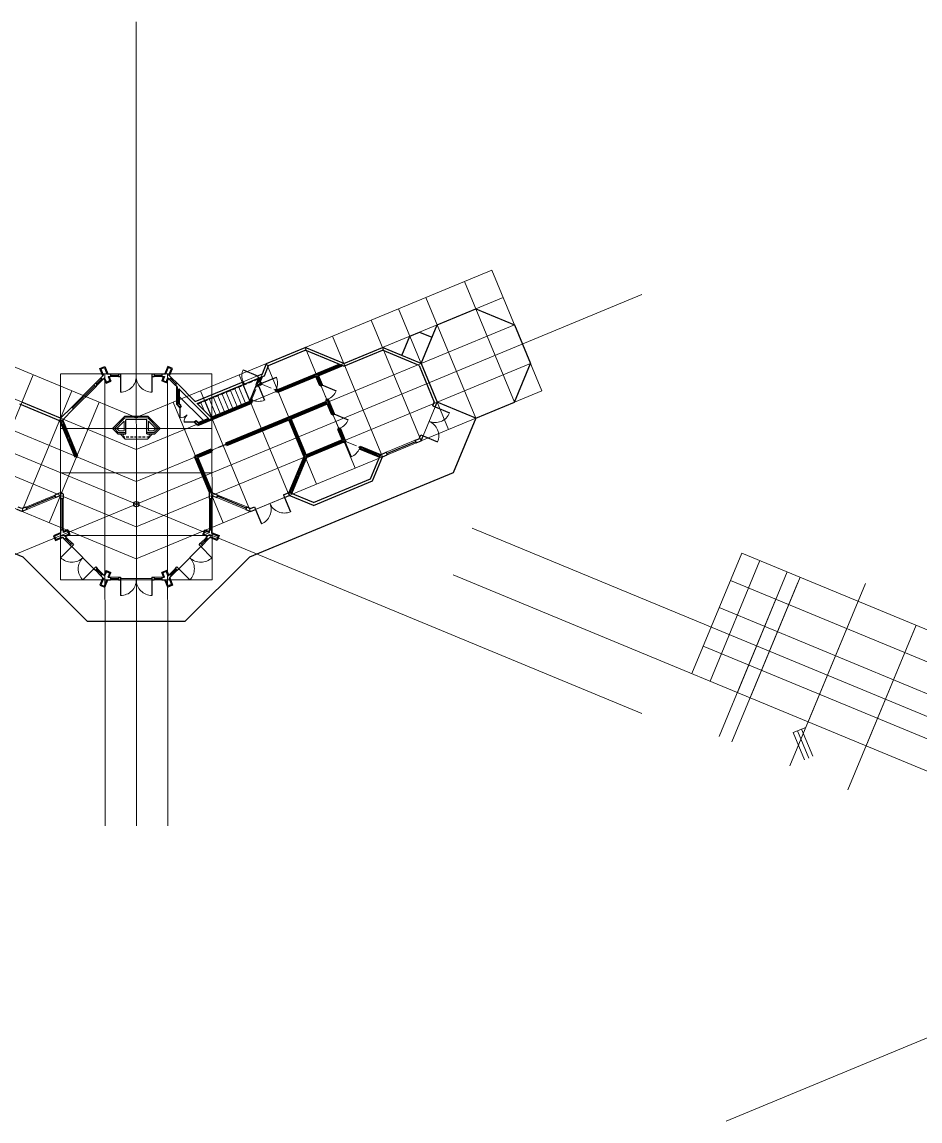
# Model space of a CAD drawing. Header units: inches. Extents: x 2775 to 35798, y 1675 to 10350.
# Drawn here: x 19010 to 21073, y 3300 to 5824 of the extents above; entities that cross this region are included whole.
import ezdxf

# ---------------------------------------------------------------- set-up
doc = ezdxf.new("R2010")
doc.units = ezdxf.units.IN
doc.header["$LTSCALE"] = 0.5
doc.header["$MEASUREMENT"] = 0
doc.linetypes.add('CENTER', pattern=[2, 1.25, -0.25, 0.25, -0.25])
doc.linetypes.add('HIDDEN', pattern=[0.375, 0.25, -0.125])
for name, color, linetype, lineweight in [('BALCONY', 3, 'CONTINUOUS', 30), ('DOORS', 7, 'CONTINUOUS', 30), ('FOUNDATION', 7, 'CONTINUOUS', 30), ('GRID', 1, 'CENTER', 20), ('INT WALLS', 7, 'CONTINUOUS', 40), ('LAYOUT', 6, 'CONTINUOUS', 9), ('MILLWORK', 7, 'CONTINUOUS', 20), ('STAIRS', 7, 'CONTINUOUS', 20), ('WALLS', 7, 'CONTINUOUS', 30)]:
    doc.layers.add(name, color=color, linetype=linetype, lineweight=lineweight)
doc.layers.add('LLMASONRY', color=12, linetype='CONTINUOUS')
doc.layers.add('LLWALLS', color=5, linetype='CONTINUOUS')

msp = doc.modelspace()

# ---------------------------------------------------------------- linework, layer by layer
at = {"layer": 'BALCONY', "color": 3, "ltscale": 50}
for p, q in [((20052.29247, 4914.6976), (20000.3581, 4789.25908)), ((19012.78783, 4595.27338), (19160.88137, 4447.22807)), ((19384.41043, 4447.26448), (19532.45599, 4595.35828)), ((19384.41043, 4447.26448), (19160.88137, 4447.22807))]:
    msp.add_line(p, q, dxfattribs=at)
at = {"layer": 'BALCONY', "color": 3, "ltscale": 150}
for p, q in [((20000.3581, 4789.25908), (19532.45599, 4595.35828)), ((19012.78783, 4595.27338), (18591.97632, 4769.49889))]:
    msp.add_line(p, q, dxfattribs=at)
at = {"layer": 'DOORS', "ltscale": 50}
for p, q in [((19517.72706, 5025.80832), (19550.98897, 5012.03714)), ((19180.88113, 4992.41462), (19193.61301, 5005.13858)), ((19213.45936, 5013.29629), (19231.45935, 5013.30323)), ((19236.46051, 5010.30515), (19236.46051, 4974.30515)), ((19308.4605, 5010.33288), (19308.4605, 4974.33288)), ((19313.45935, 5013.33481), (19331.45935, 5013.34174)), ((19351.31498, 5005.33758), (19364.02184, 4992.58862)), ((19561.03222, 4995.12899), (19594.28786, 5008.9153)), ((19126.41698, 4937.98433), (19177.3445, 4988.88018)), ((19553.31072, 4989.0595), (19567.08846, 4955.80031)), ((19698.68289, 4991.06229), (19731.94476, 4977.29112)), ((19372.47923, 4939.32768), (19372.47923, 4915.32768)), ((19726.21449, 4924.53096), (19759.4606, 4910.72148)), ((19953.35663, 4942.6347), (19958.90079, 4940.34074)), ((19958.90426, 4940.32329), (19992.16393, 4926.54669)), ((19406.44201, 4905.40823), (19382.44201, 4905.40823)), ((19925.82905, 4876.10477), (19931.37321, 4873.8108)), ((19931.37668, 4873.79336), (19964.63634, 4860.01675)), ((19462.32745, 4847.65108), (19495.58482, 4861.43309)), ((19752.09102, 4858.94695), (19765.87761, 4825.69062)), ((19848.01709, 4833.29233), (19914.53182, 4860.85634)), ((19019.98975, 4707.7088), (19086.44412, 4735.15979)), ((19101.73979, 4729.96904), (19101.75151, 4657.96904)), ((19443.47118, 4657.98915), (19443.45945, 4729.98915)), ((19525.21203, 4707.78518), (19458.74936, 4735.21607)), ((19612.77838, 4732.57824), (19626.55498, 4699.31858)), ((19546.26967, 4704.99941), (19560.04627, 4671.73975)), ((19124.25586, 4619.55811), (19098.80001, 4594.10227)), ((19110.10664, 4637.93744), (19122.83947, 4625.21442)), ((19420.95381, 4619.60346), (19446.40965, 4594.14761)), ((19422.36584, 4625.26086), (19435.08886, 4637.99368)), ((19175.18715, 4568.66603), (19149.73131, 4543.21019)), ((19362.28329, 4569.37628), (19366.52756, 4565.13527)), ((19370.06173, 4568.67217), (19395.51758, 4543.21632)), ((19180.84455, 4567.254), (19193.57737, 4554.53098)), ((19213.62247, 4546.23156), (19231.62247, 4546.23849)), ((19236.62362, 4543.24041), (19236.62362, 4507.24041)), ((19308.62362, 4543.26815), (19308.62362, 4507.26815)), ((19313.62246, 4546.27007), (19331.62246, 4546.277)), ((19351.68241, 4554.52295), (19364.40542, 4567.25577))]:
    msp.add_line(p, q, dxfattribs=at)
at = {"layer": 'DOORS', "lineweight": 9, "ltscale": 50}
for p, q in [((19178.76465, 4994.53242), (19191.49653, 5007.25638)), ((19183.01432, 4990.2801), (19195.74621, 5003.00406)), ((19236.45819, 5016.31315), (19308.4582, 5016.32488)), ((19313.4582, 5016.3257), (19331.45819, 5016.32863)), ((19313.46051, 5010.3257), (19331.4605, 5010.32863)), ((19361.92615, 4990.5), (19349.19014, 5003.21976)), ((19366.17582, 4994.73563), (19353.4398, 5007.45539)), ((19124.30049, 4940.10213), (19175.22802, 4990.99798)), ((19128.54181, 4935.85817), (19179.46934, 4986.75402)), ((19931.37239, 4873.79509), (19958.92858, 4940.32809)), ((19085.26121, 4737.98265), (19018.84621, 4710.47002)), ((19087.57982, 4732.44869), (19021.14198, 4704.92661)), ((19098.73979, 4729.96855), (19098.75151, 4657.96855)), ((19104.73979, 4729.96953), (19104.75151, 4657.96953)), ((19457.61448, 4732.50464), (19524.06064, 4705.00263)), ((19459.93142, 4738.03929), (19526.35473, 4710.54674)), ((19546.26943, 4704.99931), (19612.78436, 4732.5634)), ((19107.97911, 4635.80828), (19120.71236, 4623.08567)), ((19112.22013, 4640.05255), (19124.95336, 4627.32995)), ((19124.24937, 4619.55162), (19175.18232, 4568.66121)), ((19370.05543, 4568.67873), (19420.97158, 4619.58574)), ((19420.26327, 4627.36206), (19432.99221, 4640.08872)), ((19424.50741, 4623.12092), (19437.23647, 4635.8477)), ((19182.96034, 4569.37142), (19195.69358, 4556.64882)), ((19349.54612, 4556.65762), (19362.27518, 4569.38439)), ((19178.71934, 4565.12715), (19191.45257, 4552.40455)), ((19353.79038, 4552.4166), (19366.51945, 4565.14338))]:
    msp.add_line(p, q, dxfattribs=at)
at = {"layer": 'DOORS', "color": 7, "lineweight": 9, "ltscale": 50}
for p, q in [((19213.4582, 5016.30941), (19231.4582, 5016.31234)), ((19213.45918, 5010.30941), (19231.45917, 5010.31234))]:
    msp.add_line(p, q, dxfattribs=at)
at = {"layer": 'DOORS', "lineweight": 9, "ltscale": 75}
for p, q in [((19517.73156, 4998.25511), (19550.98897, 5012.03714)), ((19440.47118, 4657.98866), (19440.45945, 4729.98866)), ((19446.47118, 4657.98964), (19446.45945, 4729.98964))]:
    msp.add_line(p, q, dxfattribs=at)
msp.add_arc((19550.98897, 5012.03714), 36, 157.50934347, 202.50934347, dxfattribs=at)
at = {"layer": 'DOORS', "lineweight": 9, "ltscale": 50}
for centre, radius, start, end in [((19236.45464, 5010.31315), 36.008, 270.00933234, 0.0220674), ((19308.4605, 5010.32488), 35.99786, 179.99659369, 270), ((19561.03222, 4995.12899), 36, 337.51672382, 22.51672382), ((19698.68289, 4991.06229), 36.00075, 292.50628263, 337.50934347), ((19553.31072, 4989.0595), 36, 247.50196312, 292.50196312), ((19372.47923, 4939.32768), 24, 270, 315.03657712), ((19406.44201, 4905.40823), 24, 135.03657712, 180), ((19958.91166, 4940.32023), 35.99786, 247.49659369, 337.5), ((19726.21449, 4924.53096), 36.00014, 292.44313472, 337.44339486), ((19931.36704, 4873.791), 36.008, 337.50933234, 67.5220674), ((19752.09102, 4858.94695), 36.00075, 292.51672382, 337.51672382), ((19546.26119, 4705.00456), 36.008, 292.50933234, 22.5220674), ((19612.78144, 4732.57085), 35.99786, 202.49659369, 292.5), ((19124.25737, 4619.56791), 36.008, 225.00933234, 315.0220674), ((19175.18149, 4568.66038), 35.99786, 134.99659369, 225), ((19370.05193, 4568.67368), 36.008, 315.00933234, 45.0220674), ((19420.95947, 4619.5978), 35.99786, 224.99659369, 315), ((19236.61776, 4543.24842), 36.008, 270.00933234, 0.0220674), ((19308.62362, 4543.26014), 35.99786, 179.99659369, 270)]:
    msp.add_arc(centre, radius, start, end, dxfattribs=at)
at = {"layer": 'FOUNDATION', "linetype": 'HIDDEN', "lineweight": 20, "ltscale": 75}
msp.add_line((19414.25749, 4946.71525), (19557.84731, 5006.21954), dxfattribs=at)
at = {"layer": 'GRID', "ltscale": 50}
for p, q in [((19597.89565, 4977.30189), (19749.32612, 5040.1057)), ((19535.11603, 4951.33605), (19562.17708, 5016.67354)), ((19686.64386, 5014.10905), (19749.21638, 4862.62251)), ((19553.48331, 4995.6829), (19597.89565, 4977.30189)), ((19446.42958, 4914.58397), (19535.11603, 4951.33605)), ((19623.87994, 4914.59918), (19712.56639, 4951.35125)), ((19135.4984, 4825.78482), (19098.70973, 4914.52728)), ((19478.95577, 4854.54193), (19623.87994, 4914.59918)), ((19623.87994, 4914.59918), (19660.63201, 4825.91274)), ((19749.21638, 4862.62251), (19660.63201, 4825.91274)), ((19749.21638, 4862.62251), (19838.08237, 4825.92794)), ((19409.66985, 4825.82953), (19445.69839, 4840.75992)), ((19446.42199, 4737.14291), (19409.66985, 4825.82953)), ((19660.63201, 4825.91274), (19623.87228, 4737.15829))]:
    msp.add_line(p, q, dxfattribs=at)
at = {"layer": 'GRID', "color": 6, "linetype": 'Continuous', "lineweight": 30, "ltscale": 50}
msp.add_circle((19272.56896, 4717.05658), 6.00011, dxfattribs=at)
at = {"layer": 'INT WALLS', "ltscale": 50}
for p, q in [((19597.8947, 4979.87265), (19738.38642, 5038.13976)), ((19689.67468, 5012.79489), (19744.59239, 5035.57129)), ((19548.92223, 4990.87709), (19555.82648, 5007.54703)), ((19556.58659, 4996.96891), (19562.03303, 5010.11905)), ((19597.8966, 4974.73112), (19685.28707, 5010.97518)), ((19685.28709, 5010.97519), (19694.29328, 4989.24235)), ((19689.67471, 5012.7949), (19698.68141, 4991.06082)), ((19365.42669, 4986.92944), (19365.42669, 4946.37121)), ((19370.17669, 4982.25998), (19370.17669, 4948.3405)), ((19548.92223, 4990.87709), (19553.31072, 4989.0595)), ((19553.31072, 4989.0595), (19554.76899, 4992.58042)), ((19554.76899, 4992.58042), (19559.21575, 4990.74003)), ((19556.58659, 4996.96891), (19561.03222, 4995.12899)), ((19559.21575, 4990.74003), (19561.03222, 4995.12899)), ((19592.47944, 4976.97314), (19594.2959, 4981.36209)), ((19592.47944, 4976.97314), (19597.8966, 4974.73112)), ((19594.2959, 4981.36209), (19597.8947, 4979.87265)), ((19694.41697, 4989.29656), (19698.68037, 4991.06333)), ((19375.83584, 4942.68858), (19370.17669, 4948.3405)), ((19413.49455, 4898.36469), (19536.9339, 4949.51853)), ((19444.61033, 4916.40092), (19533.29815, 4953.15357)), ((19533.29815, 4953.15357), (19535.14677, 4957.61696)), ((19535.14677, 4957.61696), (19539.53526, 4955.79936)), ((19536.9339, 4949.51853), (19539.53526, 4955.79936)), ((19622.97071, 4916.79325), (19709.46309, 4952.63609)), ((19626.98324, 4913.31434), (19711.27902, 4948.24691)), ((19708.07529, 4955.98498), (19712.46342, 4957.80344)), ((19708.07529, 4955.98498), (19709.46309, 4952.63609)), ((19711.27902, 4948.24691), (19721.82415, 4922.71742)), ((19712.46342, 4957.80344), (19714.76045, 4952.26048)), ((19714.7615, 4952.25796), (19726.21437, 4924.53083)), ((19372.47923, 4939.32768), (19365.42669, 4946.37121)), ((19372.47923, 4939.32768), (19375.83584, 4942.68858)), ((19721.82406, 4922.71764), (19726.21428, 4924.53105)), ((19133.30445, 4824.8753), (19098.85591, 4907.97284)), ((19137.69235, 4826.69433), (19103.014, 4910.34623)), ((19406.44201, 4905.40823), (19409.79863, 4908.76913)), ((19413.49455, 4898.36469), (19406.44201, 4905.40823)), ((19414.60664, 4903.96725), (19409.79863, 4908.76913)), ((19414.60664, 4903.96725), (19438.87666, 4914.02486)), ((19478.04654, 4856.736), (19622.97071, 4916.79325)), ((19479.865, 4852.34787), (19622.59511, 4911.49588)), ((19622.59511, 4911.49588), (19658.06126, 4825.91248)), ((19626.98324, 4913.31434), (19661.91685, 4829.01603)), ((19735.56788, 4889.44418), (19739.95813, 4891.25751)), ((19735.56788, 4889.44418), (19746.11561, 4863.90839)), ((19739.95813, 4891.25751), (19750.99311, 4864.54209)), ((19478.04654, 4856.736), (19479.865, 4852.34787)), ((19746.11561, 4863.90839), (19661.91685, 4829.01603)), ((19749.31904, 4860.0942), (19662.44989, 4824.09522)), ((19749.31904, 4860.0942), (19752.09102, 4858.94695)), ((19750.99311, 4864.54209), (19753.90748, 4863.33591)), ((19752.09102, 4858.94695), (19753.90748, 4863.33591)), ((19785.51649, 4845.56903), (19787.17186, 4849.56873)), ((19787.17186, 4849.56873), (19833.44666, 4830.4169)), ((19133.93418, 4825.02416), (19137.69235, 4826.69433)), ((19406.85525, 4827.234), (19444.78916, 4842.95399)), ((19440.47909, 4746.09629), (19406.85525, 4827.234)), ((19413.06184, 4824.66433), (19446.60763, 4838.56586)), ((19446.68521, 4743.52774), (19413.06184, 4824.66433)), ((19444.78916, 4842.95399), (19446.60763, 4838.56586)), ((19658.06126, 4825.91248), (19623.97395, 4743.61044)), ((19662.44989, 4824.09522), (19628.36244, 4741.79285)), ((19785.35539, 4845.17977), (19831.63019, 4826.02794))]:
    msp.add_line(p, q, dxfattribs=at)
at = {"layer": 'LAYOUT', "color": 1, "ltscale": 150}
for p, q in [((19272.71789, 3978.2912), (19272.41721, 5824.31328)), ((20433.73482, 4236.34843), (17337.08233, 5518.43277)), ((20433.73435, 5198.26605), (17920.40225, 4156.72959)), ((23141.06656, 3380.1166), (20044.41407, 4662.20094)), ((23141.0661, 4342.03421), (20627.734, 3300.49776))]:
    msp.add_line(p, q, dxfattribs=at)
at = {"layer": 'LAYOUT', "ltscale": 150}
for p, q in [((19272.56514, 4916.07255), (17956.15795, 5461.09498)), ((19272.61799, 4591.61468), (17292.73911, 5411.32943)), ((19272.57712, 4842.55648), (17930.16609, 5398.34508)), ((19272.58909, 4769.0404), (17904.17423, 5335.59518)), ((20088.97811, 5254.39789), (19272.56514, 4916.07258)), ((19272.60602, 4665.13076), (17867.43662, 5246.90275)), ((20114.9802, 5191.65223), (19272.57712, 4842.55649)), ((20140.9823, 5128.90657), (19272.58909, 4769.04041)), ((20177.73437, 5040.22013), (19272.60602, 4665.13075)), ((20203.73646, 4977.47447), (19272.61799, 4591.61467)), ((21979.89689, 4059.84072), (20663.48969, 4604.86315)), ((21979.94974, 3735.38285), (20000.07086, 4555.09759)), ((21979.90886, 3986.32465), (20637.49783, 4542.11325)), ((21979.92084, 3912.80857), (20611.50597, 4479.36335)), ((21979.93776, 3808.89893), (20574.76836, 4390.67091))]:
    msp.add_line(p, q, dxfattribs=at)
at = {"layer": 'LAYOUT', "linetype": 'Continuous', "ltscale": 50}
msp.add_line((20088.97811, 5254.39789), (20203.73646, 4977.47447), dxfattribs=at)
at = {"layer": 'LAYOUT', "ltscale": 50}
for p, q in [((20026.21629, 5228.3891), (20140.97463, 4951.46568)), ((19937.52984, 5191.63703), (20052.28819, 4914.71361)), ((19874.76802, 5165.62824), (19989.52637, 4888.70482)), ((19812.00619, 5139.61944), (19926.76454, 4862.69603)), ((19723.31975, 5102.86737), (19838.0781, 4825.94395)), ((19660.55793, 5076.85858), (19775.31627, 4799.93516)), ((19571.87148, 5040.10651), (19686.62983, 4763.18309)), ((18921.32056, 4737.05983), (19035.98869, 5014.02062)), ((19509.10966, 5014.09772), (19623.868, 4737.1743)), ((19010.01898, 4700.33665), (19124.6871, 4977.29744)), ((19420.42321, 4977.34565), (19535.18156, 4700.42223)), ((19072.78927, 4674.3483), (19187.4574, 4951.30909)), ((19357.66139, 4951.33685), (19472.41974, 4674.41344)), ((20663.48969, 4604.86315), (20548.7765, 4327.92102)), ((20590.43048, 4310.67569), (20705.09861, 4587.63647)), ((20653.20078, 4284.68734), (20767.86891, 4561.64813)), ((20682.76691, 4272.44628), (20797.43504, 4549.40707)), ((20792.39662, 4536.93965), (20640.76217, 4171.11468)), ((20947.31062, 4534.60179), (20773.78972, 4115.97476)), ((20741.88714, 4498.89371), (20611.2005, 4183.368)), ((20815.81453, 4217.36151), (20930.48266, 4494.3223)), ((21058.74084, 4426.50859), (20907.1064, 4060.68362)), ((20948.86215, 4162.27674), (21063.53028, 4439.23753))]:
    msp.add_line(p, q, dxfattribs=at)
at = {"layer": 'LAYOUT', "color": 2, "ltscale": 50}
for p, q in [((19098.76593, 4543.23397), (19098.68894, 5015.89367)), ((19098.72559, 5016.30673), (19446.37224, 5016.36336)), ((19446.40853, 5016.36336), (19446.48558, 4543.2906)), ((19098.74603, 4890.82394), (19446.39266, 4890.99382)), ((19098.72588, 4789.07239), (19446.44554, 4789.12899)), ((19098.74934, 4645.04208), (19446.469, 4645.09886)), ((19446.48558, 4543.2906), (19098.76593, 4543.23397))]:
    msp.add_line(p, q, dxfattribs=at)
at = {"layer": 'LAYOUT', "color": 2, "ltscale": 150}
for p, q in [((19200.71789, 3978.27948), (19200.54881, 5016.32332)), ((19344.71789, 3978.30293), (19344.54881, 5016.34677))]:
    msp.add_line(p, q, dxfattribs=at)
at = {"layer": 'LAYOUT', "color": 5, "lineweight": 20, "ltscale": 50}
msp.add_line((19236.62247, 4546.24041), (19308.62246, 4546.26815), dxfattribs=at)
at = {"layer": 'LLMASONRY', "color": 7, "linetype": 'Continuous', "lineweight": 30, "ltscale": 1.5}
for p, q in [((19196.10531, 5011.81199), (19189.15563, 5028.38569)), ((19189.15573, 5028.38543), (19200.24233, 5032.97977)), ((19200.24233, 5032.97977), (19207.1345, 5016.34825)), ((19344.7963, 5033.27116), (19337.97124, 5016.612)), ((19355.90133, 5028.72156), (19344.7963, 5033.27116)), ((19349.01862, 5012.12023), (19355.90143, 5028.72182)), ((19203.01822, 4995.15509), (19198.5465, 5005.81932)), ((19203.01833, 4995.15484), (19214.02667, 4999.71674)), ((19209.63728, 5010.30879), (19214.02667, 4999.71674)), ((19335.39728, 5010.32927), (19331.14617, 4999.95283)), ((19342.17282, 4995.43534), (19331.14617, 4999.95283)), ((19342.17292, 4995.4356), (19346.50991, 5005.89657)), ((19217.93143, 4890.86558), (19230.27251, 4878.53254)), ((19098.71497, 4651.39665), (19082.08348, 4644.58642)), ((19082.08374, 4644.58653), (19086.67781, 4633.49983)), ((19115.37926, 4658.29172), (19104.67785, 4653.90973)), ((19109.34901, 4642.89424), (19119.94116, 4647.28337)), ((19115.37952, 4658.29183), (19119.94116, 4647.28337)), ((19429.86572, 4658.39746), (19425.30731, 4647.38767)), ((19435.66788, 4643.09806), (19425.30731, 4647.38767)), ((19429.86598, 4658.39736), (19440.34705, 4654.10918)), ((19446.53229, 4651.50718), (19463.16578, 4644.70183)), ((19463.16552, 4644.70194), (19458.57471, 4633.61389)), ((19086.67781, 4633.49983), (19103.30949, 4640.3916)), ((19458.57471, 4633.61389), (19441.94101, 4640.50078)), ((19196.08001, 4547.73122), (19189.10477, 4531.16825)), ((19203.01859, 4564.37743), (19198.53043, 4553.72012)), ((19200.18438, 4526.55709), (19207.10219, 4543.17795)), ((19203.0187, 4564.37769), (19214.01999, 4559.79882)), ((19209.61428, 4549.21355), (19214.01999, 4559.79882)), ((19342.44589, 4564.43968), (19331.41229, 4559.9392)), ((19335.64739, 4549.55622), (19331.41229, 4559.9392)), ((19345.01103, 4526.59987), (19338.21166, 4543.26953)), ((19342.446, 4564.43942), (19346.76685, 4553.97178)), ((19349.26596, 4547.74426), (19356.12317, 4531.13208)), ((19189.10488, 4531.16851), (19200.18438, 4526.55709)), ((19356.12306, 4531.13234), (19345.01103, 4526.59987))]:
    msp.add_line(p, q, dxfattribs=at)
at = {"layer": 'LLMASONRY', "color": 7, "linetype": 'Continuous', "lineweight": 30}
for p, q in [((19245.11774, 4918.06961), (19217.93143, 4890.86558)), ((19300.02045, 4918.08749), (19245.11774, 4918.06961)), ((19296.76534, 4911.08643), (19248.76534, 4911.0708)), ((19327.22448, 4890.90118), (19300.02045, 4918.08749)), ((19327.22448, 4890.90118), (19315.00848, 4878.67855))]:
    msp.add_line(p, q, dxfattribs=at)
at = {"layer": 'LLMASONRY', "color": 7, "linetype": 'Continuous', "lineweight": 20}
for p, q in [((19246.36135, 4915.07001), (19222.17407, 4890.86696)), ((19244.76331, 4907.81223), (19227.83092, 4890.8688)), ((19298.77891, 4915.08696), (19246.36135, 4915.07001)), ((19322.46505, 4890.91666), (19298.77878, 4915.08709)), ((19317.3082, 4890.91473), (19300.76308, 4907.44907)), ((19222.17407, 4890.86696), (19231.05232, 4881.45887)), ((19233.16296, 4885.54024), (19227.83092, 4890.8688)), ((19317.32471, 4890.89823), (19312.1794, 4885.75012)), ((19322.45507, 4890.92685), (19313.84129, 4881.75452))]:
    msp.add_line(p, q, dxfattribs=at)
at = {"layer": 'LLMASONRY', "color": 7, "linetype": 'Continuous', "lineweight": 20, "ltscale": 5}
for p, q in [((19244.74949, 4885.57101), (19244.76331, 4907.81223)), ((19300.74958, 4885.71976), (19300.76308, 4907.44907))]:
    msp.add_line(p, q, dxfattribs=at)
at = {"layer": 'LLMASONRY', "color": 7, "linetype": 'Continuous', "lineweight": 30, "ltscale": 5}
for p, q in [((19248.74515, 4878.5816), (19248.76534, 4911.0708)), ((19296.74522, 4878.69927), (19296.76534, 4911.08643))]:
    msp.add_line(p, q, dxfattribs=at)
at = {"layer": 'LLMASONRY', "color": 7, "linetype": 'Continuous', "lineweight": 30, "ltscale": 7.5}
for p, q in [((19230.27251, 4878.53254), (19248.74515, 4878.5816)), ((19296.74521, 4878.7091), (19315.0877, 4878.75782))]:
    msp.add_line(p, q, dxfattribs=at)
at = {"layer": 'LLMASONRY', "color": 7, "linetype": 'Continuous', "lineweight": 20, "ltscale": 7.5}
for p, q in [((19231.05232, 4881.45887), (19248.74701, 4881.58162)), ((19233.16296, 4885.54024), (19244.74949, 4885.57101)), ((19296.74707, 4881.70911), (19313.84129, 4881.75452)), ((19300.74958, 4885.71976), (19312.1794, 4885.75012))]:
    msp.add_line(p, q, dxfattribs=at)
at = {"layer": 'LLMASONRY', "color": 7, "linetype": 'Continuous', "lineweight": 20, "ltscale": 50}
for p, q in [((19247.13573, 4866.65342), (19235.23568, 4878.54572)), ((19309.90028, 4878.61559), (19297.96235, 4866.66988)), ((19297.96235, 4866.66988), (19247.34041, 4866.65345))]:
    msp.add_line(p, q, dxfattribs=at)
at = {"layer": 'LLMASONRY', "color": 7, "linetype": 'HIDDEN', "lineweight": 30, "ltscale": 25}
for p, q in [((19243.34223, 4870.6571), (19243.35011, 4878.57762)), ((19302.67759, 4870.70465), (19302.63485, 4878.71101))]:
    msp.add_line(p, q, dxfattribs=at)
at = {"layer": 'LLMASONRY', "color": 7, "linetype": 'HIDDEN', "lineweight": 30, "ltscale": 50}
msp.add_line((19302.67759, 4870.70465), (19243.34223, 4870.6571), dxfattribs=at)
at = {"layer": 'LLWALLS', "linetype": 'Continuous', "ltscale": 0.75, "const_width": 0.5}
for points in [[(19223.25284, 4890.86823, 1), (19226.75284, 4890.86823, 1)], [(19321.63663, 4890.91511, -1), (19318.13663, 4890.91628, -1)]]:
    msp.add_lwpolyline(points, format="xyb", close=True, dxfattribs=at)
at = {"layer": 'MILLWORK', "ltscale": 50}
for p, q in [((19426.60819, 4908.94075), (19370.17669, 4965.30024)), ((20781.35324, 4192.33637), (20810.44682, 4204.41168))]:
    msp.add_line(p, q, dxfattribs=at)
at = {"layer": 'MILLWORK', "ltscale": 10}
for p, q in [((20781.35324, 4192.33637), (20807.25853, 4129.92157)), ((20791.0511, 4196.36147), (20816.95639, 4133.94667)), ((20800.74896, 4200.38658), (20826.65426, 4137.97177))]:
    msp.add_line(p, q, dxfattribs=at)
at = {"layer": 'STAIRS', "lineweight": 25, "ltscale": 50}
for p, q in [((19520.02856, 4992.71221), (19553.28598, 5006.49423)), ((19535.14677, 4957.61696), (19548.92223, 4990.87709))]:
    msp.add_line(p, q, dxfattribs=at)
at = {"layer": 'STAIRS', "ltscale": 50}
for p, q in [((19494.49783, 4937.07453), (19479.32803, 4973.68079)), ((19504.19791, 4941.09429), (19489.02811, 4977.70054)), ((19513.89799, 4945.11405), (19498.72819, 4981.7203)), ((19523.59807, 4949.13381), (19507.6626, 4987.58769)), ((19428.88321, 4930.84706), (19421.12755, 4949.56224)), ((19445.99743, 4916.97574), (19430.82763, 4953.582)), ((19455.69751, 4920.9955), (19440.52771, 4957.60176)), ((19465.39759, 4925.01526), (19450.22779, 4961.62151)), ((19475.09767, 4929.03502), (19459.92787, 4965.64127)), ((19484.79775, 4933.05478), (19469.62795, 4969.66103))]:
    msp.add_line(p, q, dxfattribs=at)
at = {"layer": 'STAIRS', "lineweight": 20, "ltscale": 50}
msp.add_line((19533.29815, 4953.15357), (19517.36268, 4991.60745), dxfattribs=at)
at = {"layer": 'WALLS', "color": 5, "ltscale": 50}
for p, q in [((19963.53621, 5128.87536), (20052.22266, 5165.62743)), ((20052.22266, 5165.62743), (20140.98657, 5128.89056)), ((19926.77648, 5040.12091), (19963.53621, 5128.87536)), ((20140.98657, 5128.89056), (20177.73864, 5040.20412)), ((19882.39452, 5058.48934), (19900.77439, 5102.86656)), ((19900.77439, 5102.86656), (19922.946, 5112.05458)), ((19922.946, 5112.05458), (19951.64626, 5100.1677)), ((20140.97891, 4951.44967), (20177.73864, 5040.20412)), ((20052.29247, 4914.6976), (19963.52855, 4951.43446)), ((20052.29247, 4914.6976), (20140.97891, 4951.44967))]:
    msp.add_line(p, q, dxfattribs=at)
at = {"layer": 'WALLS', "color": 4, "ltscale": 50}
for p, q in [((19571.87576, 5040.0905), (19660.5622, 5076.84257)), ((19749.32612, 5040.1057), (19660.5622, 5076.84257)), ((19749.32612, 5040.1057), (19838.01256, 5076.85777)), ((19926.77648, 5040.12091), (19838.01256, 5076.85777)), ((19576.46829, 5035.49887), (19660.56368, 5070.34839)), ((19749.3276, 5033.61152), (19660.56368, 5070.34839)), ((19749.3276, 5033.61152), (19838.01404, 5070.36359)), ((19922.1852, 5035.52754), (19838.01404, 5070.36359)), ((19191.44467, 5027.43966), (19199.29328, 5030.70298)), ((19197.38834, 5013.14453), (19191.44467, 5027.43966)), ((19199.29328, 5030.70298), (19205.27844, 5016.30808)), ((19345.62354, 5030.75456), (19339.63795, 5016.32996)), ((19353.47445, 5027.49677), (19345.62354, 5030.75456)), ((19347.58467, 5013.30305), (19353.47445, 5027.49677)), ((19562.17708, 5016.67354), (19571.87576, 5040.0905)), ((19566.76961, 5012.08191), (19576.46829, 5035.49887)), ((19922.1852, 5035.52754), (19957.03402, 4951.43382)), ((19926.77648, 5040.12091), (19963.52855, 4951.43446)), ((19191.48818, 5007.26474), (19195.73785, 5003.01242)), ((19191.49653, 5007.25638), (19197.38834, 5013.14453)), ((19195.73785, 5003.01242), (19199.87996, 5007.15195)), ((19203.92441, 4997.42465), (19199.87996, 5007.15195)), ((19203.91296, 4997.41989), (19211.77302, 5000.68797)), ((19205.27844, 5016.30808), (19213.4582, 5016.30941)), ((19207.77297, 5010.30848), (19213.46051, 5010.30941)), ((19207.77297, 5010.30848), (19211.77302, 5000.68797)), ((19213.4582, 5016.29629), (19213.46051, 5010.29629)), ((19231.4582, 5016.31234), (19236.45819, 5016.31315)), ((19231.4582, 5016.30323), (19231.46051, 5010.30323)), ((19231.46051, 5010.31234), (19236.46046, 5010.31315)), ((19236.4582, 5016.30515), (19236.46051, 5010.30515)), ((19308.45819, 5016.33288), (19308.4605, 5010.33288)), ((19308.45824, 5016.32488), (19313.45819, 5016.3257)), ((19308.4605, 5010.32488), (19313.46051, 5010.3257)), ((19313.45819, 5016.33481), (19313.4605, 5010.33481)), ((19331.45819, 5016.34174), (19331.4605, 5010.34174)), ((19331.45819, 5016.32863), (19339.63795, 5016.32996)), ((19331.4605, 5010.32863), (19337.14804, 5010.32955)), ((19337.14804, 5010.32955), (19333.16495, 5000.73075)), ((19341.02731, 4997.46822), (19333.16495, 5000.73075)), ((19341.01587, 4997.47297), (19345.09689, 5007.30778)), ((19349.19073, 5003.21917), (19345.09689, 5007.30778)), ((19353.4398, 5007.45539), (19347.58467, 5013.30305)), ((19353.4398, 5007.45539), (19349.19015, 5003.21977)), ((19408.12947, 4952.8355), (19517.73156, 4998.25511)), ((19517.70694, 4998.31451), (19517.73156, 4998.25511)), ((19517.73156, 4998.25511), (19520.02856, 4992.71221)), ((19550.96436, 5012.09654), (19553.28598, 5006.49423)), ((19550.98897, 5012.03714), (19562.17708, 5016.67354)), ((19553.28598, 5006.49423), (19558.92975, 5008.83304)), ((19558.93119, 5008.83363), (19566.76961, 5012.08191)), ((19175.21966, 4991.00634), (19179.46934, 4986.75402)), ((19175.22802, 4990.99798), (19178.76465, 4994.53242)), ((19178.7563, 4994.54077), (19183.00597, 4990.28846)), ((19179.46934, 4986.75402), (19183.00597, 4990.28846)), ((19366.14666, 4994.70643), (19361.89701, 4990.47081)), ((19365.46393, 4986.96673), (19361.92615, 4990.5)), ((19408.12947, 4952.8355), (19366.17582, 4994.73563)), ((19438.60974, 4913.91425), (19370.17669, 4982.25998)), ((19412.72549, 4948.24532), (19520.02856, 4992.71221)), ((19098.85591, 4907.97284), (19005.27472, 4946.71758)), ((19098.70973, 4914.52728), (19010.01131, 4951.25044)), ((19412.72549, 4948.24532), (19444.61033, 4916.40092)), ((19953.38483, 4942.62303), (19957.03402, 4951.43382)), ((19958.92899, 4940.32906), (19963.52855, 4951.43446)), ((19098.70973, 4914.52728), (19124.30049, 4940.10213)), ((19102.95105, 4910.28332), (19128.54181, 4935.85817)), ((19124.29214, 4940.11049), (19128.54181, 4935.85817)), ((19922.17629, 4867.27164), (19925.8339, 4876.10276)), ((19926.76882, 4862.68001), (19931.37239, 4873.79509)), ((19913.37668, 4863.64236), (19915.67491, 4858.09997)), ((19913.3827, 4863.62754), (19922.17629, 4867.27164)), ((19915.68104, 4858.08519), (19926.76882, 4862.68001)), ((19810.54418, 4775.07975), (19833.48901, 4830.51922)), ((19815.13755, 4770.48847), (19838.08237, 4825.92794)), ((19833.34432, 4830.45926), (19846.86797, 4836.06353)), ((19838.08237, 4825.92794), (19849.16621, 4830.52113)), ((19846.86797, 4836.06353), (19849.16621, 4830.52113)), ((19679.3052, 4720.69371), (19810.54418, 4775.07975)), ((19679.30584, 4714.19918), (19815.13755, 4770.48847)), ((19440.45682, 4746.1055), (19459.93362, 4738.0446)), ((19440.45945, 4729.98866), (19440.45682, 4746.1055)), ((19099.45187, 4743.86118), (19085.26121, 4737.98265)), ((19087.58012, 4732.44888), (19085.26121, 4737.98265)), ((19098.7752, 4737.08642), (19087.58804, 4732.42998)), ((19098.73863, 4737.07127), (19098.73979, 4729.96855)), ((19098.73979, 4729.96855), (19104.73979, 4729.96953)), ((19104.7381, 4740.34538), (19099.45187, 4743.86118)), ((19104.7381, 4740.34538), (19104.73979, 4729.96953)), ((19440.45945, 4729.98866), (19446.45945, 4729.98964)), ((19446.42199, 4737.14311), (19457.61624, 4732.51012)), ((19446.45945, 4729.98964), (19446.45829, 4737.12809)), ((19457.61418, 4732.50482), (19459.93142, 4738.03929)), ((19610.48014, 4738.12063), (19612.77838, 4732.57824)), ((19610.48626, 4738.10585), (19623.87164, 4743.65281)), ((19612.78469, 4732.56354), (19623.87228, 4737.15829)), ((19679.30584, 4714.19918), (19623.87228, 4737.15829)), ((19679.3052, 4720.69371), (19623.97395, 4743.61044)), ((19010.02325, 4700.32064), (18998.90363, 4704.92441)), ((19010.02261, 4706.81482), (19001.19831, 4710.46828)), ((19018.84621, 4710.47002), (19010.02261, 4706.81482)), ((19021.14198, 4704.92661), (19010.02325, 4700.32064)), ((19018.84187, 4710.48051), (19021.13764, 4704.9371)), ((19524.06346, 4705.00946), (19535.18584, 4700.40621)), ((19526.35907, 4710.55724), (19524.06498, 4705.01313)), ((19526.35756, 4710.55357), (19535.18436, 4706.9004)), ((19535.18436, 4706.9004), (19543.97143, 4710.5418)), ((19535.18584, 4700.40621), (19546.26943, 4704.99931)), ((19543.97143, 4710.5418), (19546.26967, 4704.99941)), ((19098.75288, 4649.57703), (19084.37131, 4643.63746)), ((19098.75151, 4657.96855), (19104.75151, 4657.96953)), ((19098.75151, 4657.96855), (19098.75288, 4649.57703)), ((19104.75151, 4657.96953), (19104.75248, 4652.05486)), ((19114.41589, 4656.04584), (19104.75248, 4652.05486)), ((19108.04918, 4644.22001), (19117.66055, 4648.18949)), ((19108.04918, 4644.22001), (19112.22013, 4640.05255)), ((19114.41589, 4656.04584), (19117.66528, 4648.17804)), ((19430.50222, 4656.15255), (19427.28133, 4648.27304)), ((19437.14523, 4644.241), (19427.28133, 4648.27304)), ((19430.49753, 4656.14108), (19440.47214, 4652.06379)), ((19432.99221, 4640.08872), (19437.14523, 4644.241)), ((19440.47118, 4657.98866), (19446.47118, 4657.98964)), ((19440.47214, 4652.06379), (19440.47118, 4657.98866)), ((19446.47254, 4649.61102), (19446.47118, 4657.98964)), ((19446.47254, 4649.61102), (19460.58684, 4643.84155)), ((19460.58684, 4643.84155), (19457.37064, 4635.97351)), ((19084.36658, 4643.64891), (19087.61597, 4635.78111)), ((19087.61597, 4635.78111), (19102.04298, 4641.73945)), ((19102.04298, 4641.73945), (19107.97911, 4635.80828)), ((19112.22715, 4640.05957), (19107.98614, 4635.8153)), ((19120.71236, 4623.08567), (19124.24937, 4619.55162)), ((19124.95997, 4627.33656), (19120.71896, 4623.09228)), ((19128.49686, 4623.80238), (19124.25586, 4619.55811)), ((19124.95336, 4627.32995), (19128.49038, 4623.79589)), ((19416.70954, 4623.84446), (19420.95381, 4619.60346)), ((19416.72729, 4623.82672), (19420.26327, 4627.36206)), ((19420.24371, 4627.38136), (19424.48798, 4623.14035)), ((19420.9717, 4619.58585), (19424.50741, 4623.12092)), ((19432.96673, 4640.11418), (19437.211, 4635.87318)), ((19437.23647, 4635.8477), (19443.16866, 4641.77882)), ((19457.37064, 4635.97351), (19443.16866, 4641.77882)), ((19175.18232, 4568.66121), (19178.71934, 4565.12715)), ((19179.42816, 4572.91031), (19175.18715, 4568.66603)), ((19182.96505, 4569.37614), (19178.72405, 4565.13186)), ((19179.42333, 4572.90548), (19182.96034, 4569.37142)), ((19362.27518, 4569.38439), (19365.81103, 4572.9196)), ((19365.81746, 4572.91317), (19370.06173, 4568.67217)), ((19366.51945, 4565.14338), (19370.05533, 4568.67862)), ((19197.39174, 4546.47035), (19191.39527, 4532.11075)), ((19191.45257, 4552.40455), (19197.39174, 4546.47035)), ((19195.69788, 4556.65312), (19191.45687, 4552.40884)), ((19195.69358, 4556.64882), (19199.89089, 4552.45502)), ((19199.23884, 4528.83533), (19205.25217, 4543.2353)), ((19203.92128, 4562.10648), (19199.89089, 4552.45502)), ((19203.90984, 4562.11126), (19211.76485, 4558.83106)), ((19205.25217, 4543.2353), (19213.62356, 4543.23667)), ((19207.7579, 4549.23571), (19211.76485, 4558.83106)), ((19207.7579, 4549.23571), (19213.62142, 4549.23667)), ((19213.62131, 4549.23156), (19213.62362, 4543.23156)), ((19231.62131, 4549.2396), (19236.62131, 4549.24041)), ((19231.62131, 4549.23849), (19231.62362, 4543.23849)), ((19231.62362, 4543.2396), (19236.62362, 4543.24041)), ((19236.62131, 4549.24041), (19236.62362, 4543.24041)), ((19308.62131, 4549.26814), (19308.62362, 4543.26815)), ((19308.62131, 4549.25214), (19313.62131, 4549.25295)), ((19308.62362, 4543.25214), (19313.62362, 4543.25295)), ((19313.62131, 4549.27007), (19313.62362, 4543.27007)), ((19331.6213, 4549.277), (19331.62361, 4543.277)), ((19331.62131, 4549.25589), (19337.52061, 4549.25685)), ((19331.62362, 4543.25589), (19339.99935, 4543.25725)), ((19341.29725, 4562.40858), (19333.42987, 4559.15817)), ((19337.52061, 4549.25685), (19333.42987, 4559.15817)), ((19340.8626, 4541.16782), (19339.99935, 4543.25725)), ((19341.2858, 4562.40385), (19345.38055, 4552.4928)), ((19345.38055, 4552.4928), (19349.54612, 4556.65762)), ((19347.86123, 4546.48851), (19353.79038, 4552.4166)), ((19347.86123, 4546.48851), (19353.69807, 4532.36087)), ((19349.56027, 4556.64345), (19353.80454, 4552.40245)), ((19191.39527, 4532.11075), (19199.23884, 4528.83533)), ((19191.39527, 4532.11075), (19199.23884, 4528.83533)), ((19345.84215, 4529.11519), (19340.8626, 4541.16782)), ((19353.69807, 4532.36087), (19345.84215, 4529.11519))]:
    msp.add_line(p, q, dxfattribs=at)
at = {"layer": 'WALLS', "color": 7, "lineweight": 9, "ltscale": 50}
for p, q in [((19846.86797, 4836.06353), (19913.3827, 4863.62754)), ((19849.16621, 4830.52113), (19915.68104, 4858.08519))]:
    msp.add_line(p, q, dxfattribs=at)
at = {"layer": 'WALLS', "lineweight": 9, "ltscale": 75}
for p, q in [((19213.62142, 4549.23667), (19231.62131, 4549.2396)), ((19213.62356, 4543.23667), (19231.62362, 4543.2396)), ((19313.62131, 4549.25295), (19331.62131, 4549.25589)), ((19313.62362, 4543.25295), (19331.62362, 4543.25589))]:
    msp.add_line(p, q, dxfattribs=at)
at = {"layer": 'WALLS', "lineweight": 9, "ltscale": 50}
msp.add_line((19236.62362, 4543.24041), (19308.62362, 4543.25214), dxfattribs=at)

doc.saveas('drawing.dxf')
